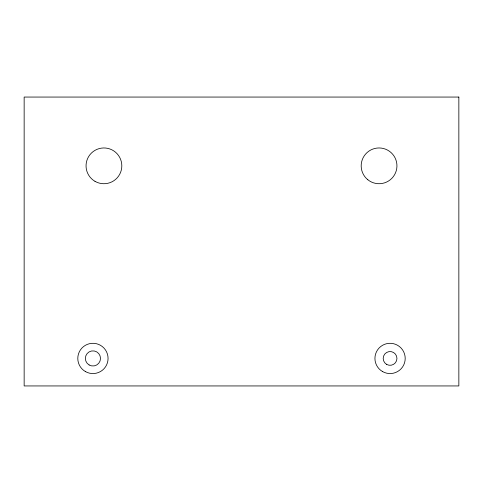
<?xml version="1.0" encoding="UTF-8"?>
<svg xmlns="http://www.w3.org/2000/svg" width="483" height="483" viewBox="0 0 483 483"><rect width="100%" height="100%" fill="white"/><g stroke="black" fill="none" stroke-linecap="round" stroke-linejoin="round"><path stroke-width="0.72" d="M458.85 97.059L24.15 97.059L24.15 385.941L458.85 385.941L458.85 97.059M94.994 181.33A17.883 17.883 0 0 0 121.819 165.838A17.883 17.883 0 0 0 94.994 150.352A17.883 17.883 0 0 0 94.994 181.33M367.811 179.736A17.883 17.883 0 0 0 396.724 168.639A17.883 17.883 0 0 0 372.653 149.144A17.883 17.883 0 0 0 367.811 179.736M89.15 364.979A7.565 7.565 0 0 0 100.5 358.428A7.565 7.565 0 0 0 89.15 351.878A7.565 7.565 0 0 0 89.15 364.979M386.629 364.387A6.877 6.877 0 0 0 396.948 358.428A6.877 6.877 0 0 0 386.629 352.469A6.877 6.877 0 0 0 386.629 364.387M382.5 371.536A15.13 15.13 0 0 0 405.201 358.428A15.13 15.13 0 0 0 382.5 345.327A15.13 15.13 0 0 0 382.5 371.536M85.364 371.536A15.13 15.13 0 0 0 108.065 358.428A15.13 15.13 0 0 0 85.364 345.327A15.13 15.13 0 0 0 85.364 371.536"/></g></svg>
